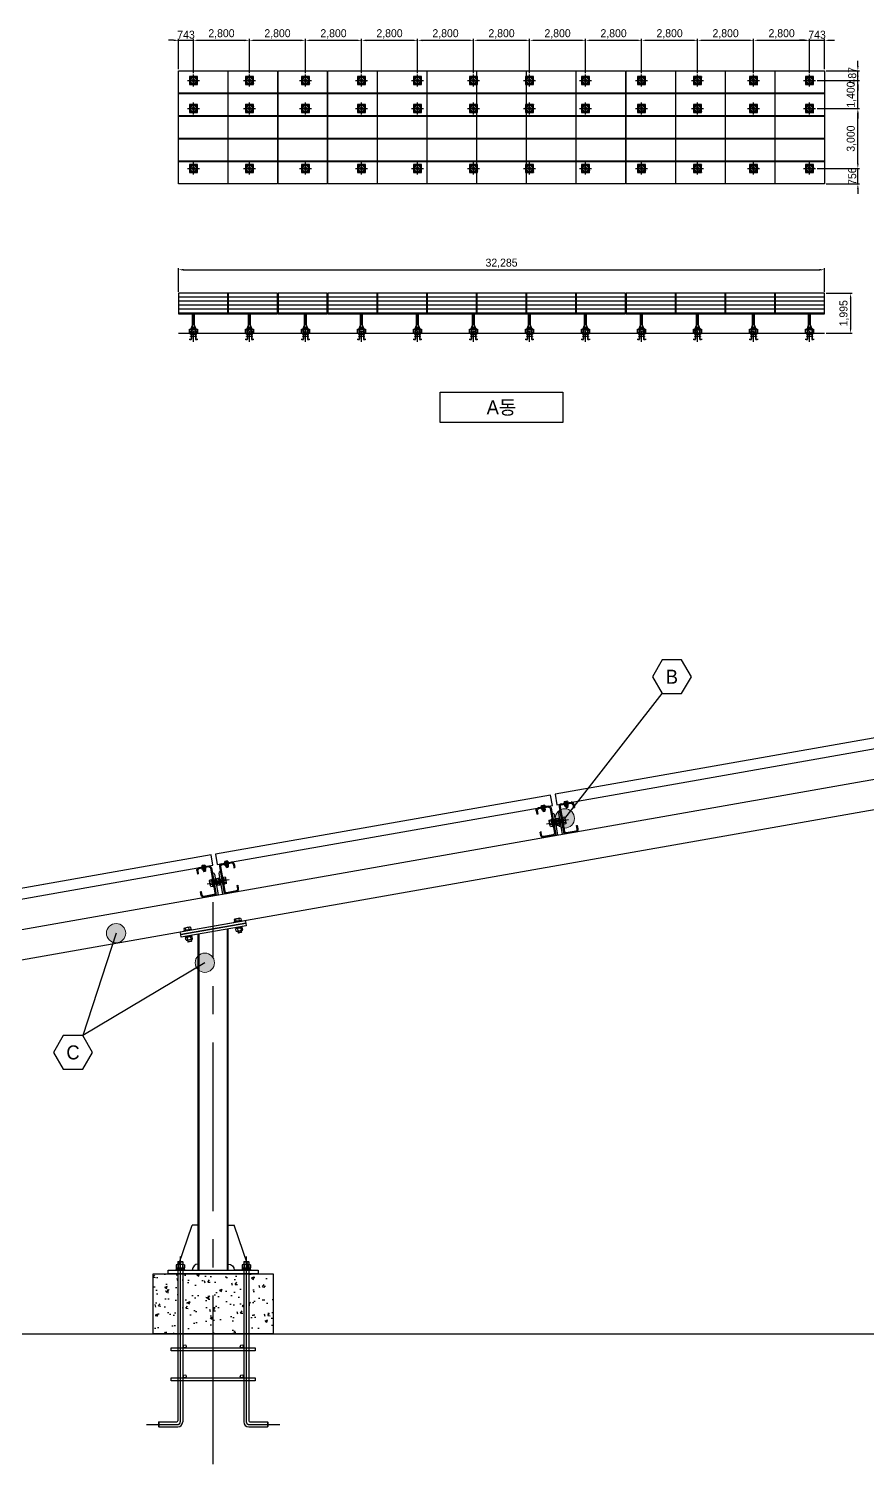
# Model space of a CAD drawing. Header units: millimetres. Extents: x 37541 to 999880, y 4425 to 1416340.
# Drawn here: x 86898 to 128813, y 1336118 to 1407893 of the extents above; entities that cross this region are included whole.
import ezdxf
from ezdxf.enums import TextEntityAlignment as Align

# ---------------------------------------------------------------- set-up
doc = ezdxf.new("R2010")
doc.units = ezdxf.units.MM
doc.header["$LTSCALE"] = 150
doc.linetypes.add('CENTER', pattern=[23.9, 20.4, -1.4, 0.7, -1.4])
doc.linetypes.add('CENTER2', pattern=[1.125, 0.75, -0.125, 0.125, -0.125])
doc.layers.get('0').update_dxf_attribs({"lineweight": 0})
doc.layers.get('Defpoints').update_dxf_attribs({"color": 150})
for name, color, linetype in [('-----20 태양광', 3, 'Continuous'), ('-----29 Cable Schedule', 1, 'Continuous'), ('-----30 Text', 2, 'Continuous'), ('-----36 Dimension', 1, 'Continuous')]:
    doc.layers.add(name, color=color, linetype=linetype)
doc.styles.add('ELEC', font='')
doc.styles.get("Standard").update_dxf_attribs({"font": ''})
doc.styles.get('ELEC').set_extended_font_data('Dotum')
doc.styles.get('Standard').set_extended_font_data('Dotum')
doc.dimstyles.new('ISO-25', dxfattribs={"dimtxt": 2.5, "dimasz": 2.5, "dimexe": 1.25, "dimexo": 0.625, "dimtad": 1, "dimtxsty": 'Standard', "dimcen": 2.5, "dimadec": 0, "dimazin": 0, "dimtfac": 1, "dimtmove": 0, "dimatfit": 3, "dimfxl": 1, "dimarcsym": 0})
doc.dimstyles.new('태양광400', dxfattribs={"dimtxt": 400, "dimasz": 250, "dimexe": 80, "dimexo": 80, "dimgap": 80, "dimtad": 1, "dimtoh": 1, "dimdec": 0, "dimdsep": 46, "dimlunit": 6, "dimtxsty": 'ELEC', "dimcen": 2.5, "dimclrd": 1, "dimclre": 1, "dimclrt": 2, "dimadec": 0, "dimazin": 0, "dimtfac": 1, "dimtdec": 0, "dimtix": 1, "dimtmove": 0, "dimatfit": 3, "dimfxl": 1, "dimarcsym": 0})

# ---------------------------------------------------------------- blocks, each defined once
blk = doc.blocks.new('*U87')
blk.add_lwpolyline([(-1232, -558), (-1232, 558), (1232, 558), (1232, -558)], close=True)
blk = doc.blocks.new('*U86')
at = {"layer": '-----20 태양광', "linetype": 'ByBlock', "lineweight": -2}
for p in [(0, 4526), (2485, 4526), (4970, 4526), (7455, 4526), (9940, 4526), (12425, 4526), (14910, 4526), (17395, 4526), (19880, 4526), (22365, 4526), (24850, 4526), (27335, 4526), (29820, 4526), (22365, 3395), (24850, 3395), (27335, 3395), (29820, 3395), (22365, 2263), (24850, 2263), (27335, 2263), (29820, 2263), (22365, 1132), (24850, 1132), (27335, 1132), (29820, 1132), (22365, 0), (24850, 0), (27335, 0), (29820, 0)]:
    blk.add_blockref('*U87', p, dxfattribs=at)
at = {"layer": '-----20 태양광'}
for p in [(0, 3395), (2485, 3395), (4970, 3395), (7455, 3395), (9940, 3395), (12425, 3395), (14910, 3395), (17395, 3395), (19880, 3395), (0, 2263), (2485, 2263), (4970, 2263), (7455, 2263), (9940, 2263), (12425, 2263), (14910, 2263), (17395, 2263), (19880, 2263), (0, 1132), (2485, 1132), (4970, 1132), (7455, 1132), (9940, 1132), (12425, 1132), (14910, 1132), (17395, 1132), (19880, 1132), (0, 0), (2485, 0), (4970, 0), (7455, 0), (9940, 0), (12425, 0), (14910, 0), (17395, 0), (19880, 0)]:
    blk.add_blockref('*U87', p, dxfattribs=at)
blk = doc.blocks.new('G$CF06C846F')
at = {"linetype": 'CENTER', "ltscale": 5}
for p, q in [((0, 29), (58, 29)), ((29, 58), (29, 0))]:
    blk.add_line(p, q, dxfattribs=at)
blk.add_lwpolyline([(14, 20), (29, 12), (44, 20), (44, 38), (29, 46), (14, 38)], close=True)
for radius in [15, 10]:
    blk.add_circle((29, 29), radius)
blk = doc.blocks.new('G$CCACB8904')
h = blk.add_hatch()
h.set_pattern_fill('AR-CONC', color=256, scale=0.5)
h.paths.add_polyline_path([(300, 500), (300, 450), (450, 450), (450, 300), (500, 300), (500, 500)])
h.paths.add_polyline_path([(500, 300), (450, 300), (450, 150), (300, 150), (300, 100), (500, 100)])
h.paths.add_polyline_path([(300, 100), (300, 150), (150, 150), (150, 300), (100, 300), (100, 100)])
h.paths.add_polyline_path([(100, 300), (150, 300), (150, 450), (300, 450), (300, 500), (100, 500)])
at = {"linetype": 'CENTER', "ltscale": 50}
for p, q in [((0, 300), (600, 300)), ((300, 600), (300, 0))]:
    blk.add_line(p, q, dxfattribs=at)
for p, q in [((250, 304.5), (185, 304.5)), ((185, 295.5), (185, 304.5)), ((250, 295.5), (185, 295.5)), ((230, 295.5), (230, 304.5)), ((295.5, 350), (295.5, 415)), ((295.5, 415), (304.5, 415)), ((295.5, 370), (304.5, 370)), ((295.5, 250), (295.5, 185)), ((304.5, 225), (295.5, 225)), ((304.5, 185), (295.5, 185)), ((304.5, 350), (304.5, 415)), ((304.5, 250), (304.5, 185)), ((350, 304.5), (415, 304.5)), ((350, 295.5), (415, 295.5)), ((370, 304.5), (370, 295.5)), ((415, 304.5), (415, 295.5))]:
    blk.add_line(p, q)
for points in [[(100, 500), (500, 500), (500, 100), (100, 100)], [(150, 150), (450, 150), (450, 450), (150, 450)], [(250, 250), (350, 250), (350, 350), (250, 350)], [(253.2, 253.2), (346.8, 253.2), (346.8, 346.8), (253.2, 346.8)]]:
    blk.add_lwpolyline(points, close=True)
for p in [(161, 381), (161, 161), (381, 381), (381, 161)]:
    blk.add_blockref('G$CF06C846F', p)
blk = doc.blocks.new('*U98')
blk.add_blockref('G$CCACB8904', (-300, -300))
blk = doc.blocks.new('*U97')
blk.add_blockref('*U98', (0, 0))
blk = doc.blocks.new('*U71')
blk.add_blockref('*U97', (0, 0))
blk = doc.blocks.new('*U88')
at = {"layer": '-----20 태양광'}
for p in [(0, 3000), (2800, 3000), (5600, 3000), (8400, 3000), (0, 0), (2800, 0), (5600, 0), (8400, 0)]:
    blk.add_blockref('*U71', p, dxfattribs=at)
at = {"layer": '-----20 태양광', "linetype": 'ByBlock', "lineweight": -2}
for p in [(11200, 3000), (14000, 3000), (16800, 3000), (19600, 3000), (22400, 3000), (25200, 3000), (28000, 3000), (30800, 3000), (11200, 0), (14000, 0), (16800, 0), (19600, 0), (22400, 0), (25200, 0), (28000, 0), (30800, 0)]:
    blk.add_blockref('*U71', p, dxfattribs=at)
blk = doc.blocks.new('G$C0AB08128')
for p, q in [((0, 14.8), (0, 1.2)), ((30.3, 16), (4.3, 16)), ((30.3, 0), (4.3, 0)), ((8.7, 14.8), (8.7, 1.2)), ((26, 14.8), (26, 1.2)), ((34.6, 14.8), (34.6, 1.2))]:
    blk.add_line(p, q)
for centre, radius, start, end in [((4.3, 7.6), 8.39, 58.93354, 121.06646), ((4.3, 8.4), 8.39, 238.93354, 301.06646), ((17.3, -15.8), 31.8, 74.1759, 105.8241), ((17.3, 31.8), 31.8, 254.1759, 285.8241), ((30.3, 7.6), 8.39, 58.93354, 121.06646), ((30.3, 8.4), 8.39, 238.93354, 301.06646)]:
    blk.add_arc(centre, radius, start, end)
blk = doc.blocks.new('G$C989A692A')
for p, q in [((0, 5.1), (0, 0)), ((33.8, 5.1), (0, 5.1)), ((0, 0), (33.8, 0)), ((14, 0), (16.9, 5.1)), ((16.9, 0), (19.8, 5.1)), ((33.8, 0), (33.8, 5.1))]:
    blk.add_line(p, q)
blk = doc.blocks.new('G$CC6E26A9D')
for p, q in [((0, 20, 0), (44.5, 150, 0)), ((64.5, 150, 0), (44.5, 150, 0)), ((64.5, 20, 0), (64.5, 150, 0)), ((0, 0, 0), (0, 20, 0)), ((0, 0, 0), (44.5, 0, 0))]:
    blk.add_line(p, q)
blk.add_arc((64.5, 0, 0), 20, 90, 180)
blk = doc.blocks.new('G$CDDFF37AD')
h = blk.add_hatch()
h.set_pattern_fill('AR-CONC', color=256, scale=0.5)
h.set_pattern_definition([(50, (-4314257.696, 1929371.17), (91.0923345, -7.9695428), [9.525, -104.775]), (355, (-4314257.7, 1929371.17), (-17.6217107, 95.5284226), [7.62, -83.820292]), (100.4514447, (-4314250.105, 1929370.506), (73.4706235, 87.558876), [8.0950044, -89.0451223]), (46.1842, (-4314257.7, 1929396.57), (135.5395204, -21.021164), [14.2875, -157.1625]), (96.6355576, (-4314246.4, 1929394.82), (118.702067, 123.7130623), [12.1425116, -133.567804]), (351.184151, (-4314257.7, 1929396.57), (118.702067, 123.7130623), [11.4299835, -125.729866]), (21, (-4314244.996, 1929390.22), (75.8071956, -51.1325991), [9.525, -104.775]), (326, (-4314245, 1929390.22), (30.9010142, 92.093983), [7.62, -83.82]), (71.451445, (-4314238.68, 1929385.96), (106.7082096, 40.9613844), [8.0950044, -89.0449688]), (37.5, (-4314257.696, 1929371.17), (1.54430163, 42.27751944), [0, -82.804, 0, -85.09, 0, -84.1375]), (7.5, (-4314257.696, 1929371.17), (33.40983126, 50.0902874), [0, -48.514, 0, -80.899, 0, -32.0675]), (327.5, (-4314286.017, 1929371.17), (67.79529758, -2.864372), [0, -31.75, 0, -99.06, 0, -131.445]), (317.5, (-4314298.717, 1929371.17), (74.0645907, 12.7132455), [0, -41.275, 0, -65.786, 0, -93.345])])
h.paths.add_polyline_path([(132, 262), (132, 462), (50, 462), (50, 262)])
h.paths.add_polyline_path([(352, 262), (352, 462), (148, 462), (148, 262)])
h.paths.add_polyline_path([(368, 462), (368, 262), (450, 262), (450, 462)])
for p, q in [((132, 501.8), (133.1, 502.9)), ((132, 501.8), (132, -28)), ((132, 501.8), (148, 501.8)), ((133.1, 502.9), (146.9, 502.9)), ((146.9, 502.9), (148, 501.8)), ((148, 501.8), (148, -32)), ((352, 501.8), (353.1, 502.9)), ((352, 501.8), (352, -32)), ((352, 501.8), (368, 501.8)), ((353.1, 502.9), (366.9, 502.9)), ((366.9, 502.9), (368, 501.8)), ((368, 501.8), (368, -28)), ((68, -33.1), (69.1, -32)), ((68, -33.1), (68, -46.9)), ((68, -46.9), (69.1, -48)), ((69.1, -32, 0), (128, -32, 0)), ((69.1, -32), (69.1, -48)), ((372, -32, 0), (430.9, -32, 0)), ((430.9, -32), (430.9, -48)), ((430.9, -32), (432, -33.1)), ((430.9, -48), (432, -46.9)), ((432, -33.1), (432, -46.9)), ((69.1, -48, 0), (132, -48, 0)), ((368, -48, 0), (430.9, -48, 0))]:
    blk.add_line(p, q)
at = {"linetype": 'CENTER', "ltscale": 50}
for p, q in [((140, 519.3), (140, -32)), ((360, 519.3), (360, -32)), ((28, -40), (132, -40)), ((368, -40), (472, -40))]:
    blk.add_line(p, q, dxfattribs=at)
for points in [[(50, 462), (450, 462), (450, 262), (50, 262)], [(100, 474), (400, 474), (400, 462), (100, 462)], [(125.2, 474), (154.8, 474), (154.8, 476.4), (125.2, 476.4)], [(345.2, 474), (374.8, 474), (374.8, 476.4), (345.2, 476.4)]]:
    blk.add_lwpolyline(points, close=True)
at = {"elevation": 0}
for points in [[(110, 215), (390, 215), (390, 205), (110, 205)], [(110, 115), (390, 115), (390, 105), (110, 105)]]:
    blk.add_lwpolyline(points, close=True, dxfattribs=at)
for centre in [(155, 220, 0), (345, 220, 0), (155, 120, 0), (345, 120, 0)]:
    blk.add_circle(centre, 5)
at = {"extrusion": (2.70222e-08, 1.59759e-22, 1)}
blk.add_arc((128, -28, 0), 4, 270, 0, dxfattribs=at)
at = {"extrusion": (2.15436e-08, 0, 1)}
blk.add_arc((132, -32, 0), 16, 270, 0, dxfattribs=at)
at = {"linetype": 'CENTER', "ltscale": 50}
for centre, start, end in [((132, -32), 270, 360), ((368, -32), 180, 270)]:
    blk.add_arc(centre, 8, start, end, dxfattribs=at)
at = {"extrusion": (-2.15436e-08, -5.39187e-23, 1)}
blk.add_arc((368, -32, 0), 16, 180, 270, dxfattribs=at)
at = {"extrusion": (-2.70222e-08, -2.11681e-22, 1)}
blk.add_arc((372, -28, 0), 4, 180, 270, dxfattribs=at)
blk.add_blockref('G$CC6E26A9D', (135.5, 474, 0))
at = {"xscale": -1}
blk.add_blockref('G$CC6E26A9D', (364.5, 474, 0), dxfattribs=at)
at = {"xscale": 0.8, "yscale": 0.8, "zscale": 0.8}
for name, p in [('G$C0AB08128', (126.1, 480.5)), ('G$C989A692A', (126.5, 476.4)), ('G$C0AB08128', (346.1, 480.5)), ('G$C989A692A', (346.5, 476.4))]:
    blk.add_blockref(name, p, dxfattribs=at)
blk = doc.blocks.new('*U73')
blk.add_line((50, 896, 0), (-50, 896, 0))
at = {"elevation": 0}
for points in [[(-50, 142), (-50, 896)], [(50, 142), (50, 896)]]:
    blk.add_lwpolyline(points, dxfattribs=at)
at = {"linetype": 'CENTER2', "ltscale": 5, "elevation": 0}
blk.add_lwpolyline([(0, -505), (0, 905)], dxfattribs=at)
at = {"rotation": 359.9999999999999}
blk.add_blockref('G$CDDFF37AD', (-250, -332, 0), dxfattribs=at)
blk = doc.blocks.new('*U72')
at = {"layer": '-----20 태양광', "linetype": 'ByBlock', "lineweight": -2}
for p in [(0, 0), (2800, 0), (5600, 0), (8400, 0), (11200, 0), (14000, 0), (16800, 0), (19600, 0), (22400, 0), (25200, 0), (28000, 0), (30800, 0)]:
    blk.add_blockref('*U73', p, dxfattribs=at)
blk = doc.blocks.new('*U74')
for p, q in [((-1232, 515), (-1232, -514)), ((1232, 515), (-1232, 515)), ((1232, 318), (-1232, 318)), ((1232, 316), (-1232, 316)), ((1232, 119), (-1232, 119)), ((1232, 116), (-1232, 116)), ((1232, -514), (1232, 515)), ((1232, -81), (-1232, -81)), ((1232, -83), (-1232, -83)), ((1232, -280), (-1232, -280)), ((1232, -283), (-1232, -283)), ((1232, -480), (-1232, -480)), ((-1232, -514), (1232, -514))]:
    blk.add_line(p, q)
blk = doc.blocks.new('*U75')
at = {"layer": '-----20 태양광', "linetype": 'ByBlock', "lineweight": -2}
for p in [(0, 0), (2485, 0), (4970, 0), (7455, 0), (9940, 0), (12425, 0), (14910, 0), (17395, 0), (19880, 0), (22365, 0), (24850, 0), (27335, 0), (29820, 0)]:
    blk.add_blockref('*U74', p, dxfattribs=at)
blk = doc.blocks.new('G$CE9AAA169')
at = {"linetype": 'CENTER', "ltscale": 0.3}
blk.add_line((58, 12), (0, 12), dxfattribs=at)
for p, q in [((10.9, 18), (10, 17.1)), ((10, 6.9), (10, 17.1)), ((10, 6.9), (10.9, 6)), ((15.3, 18), (10.9, 18)), ((10.9, 6), (10.9, 18)), ((15.3, 6), (10.9, 6)), ((15.3, 3.8), (15.3, 20.2)), ((16.2, 23), (24.4, 23)), ((24.4, 17.5), (16.2, 17.5)), ((24.4, 6.5), (16.2, 6.5)), ((16.2, 1), (24.4, 1)), ((25.3, 3.8), (25.3, 20.2)), ((28.3, 12), (25.3, 13.7)), ((25.3, 12), (28.3, 10.3)), ((47.1, 23), (40, 23)), ((40, 1), (40, 23)), ((40, 17.5), (47.1, 17.5)), ((40, 6.5), (47.1, 6.5)), ((47.1, 1), (40, 1)), ((48, 3.8), (48, 20.2))]:
    blk.add_line(p, q)
for points in [[(25.3, 1.3), (28.3, 1.3), (28.3, 22.8), (25.3, 22.8)], [(37.5, 0), (37.5, 24), (40, 24), (40, 0)]]:
    blk.add_lwpolyline(points, close=True)
for centre, radius, start, end in [((20.1, 20.2), 4.82, 145.3301, 214.6699), ((33.3, 12), 18, 162.2591, 197.7409), ((20.1, 3.8), 4.82, 145.3301, 214.6699), ((20.5, 20.2), 4.82, 325.3301, 34.6699), ((7.3, 12), 18, 342.2591, 17.7409), ((20.5, 3.8), 4.82, 325.3301, 34.6699), ((43.2, 20.2), 4.82, 325.3301, 34.6699), ((30, 12), 18, 342.2591, 17.7409), ((43.2, 3.8), 4.82, 325.3301, 34.6699)]:
    blk.add_arc(centre, radius, start, end)
blk = doc.blocks.new('G$C40D0023C')
for p, q in [((0, 10.1), (0, 1.4)), ((0.5, 11.5), (4.5, 11.5)), ((0.5, 8.7), (4.5, 8.7)), ((0.5, 2.9), (4.5, 2.9)), ((0.5, 0), (4.5, 0)), ((5, 10.1), (5, 1.4))]:
    blk.add_line(p, q)
for centre, radius, start, end in [((2.4, 10.1), 2.43, 143.5307, 216.4693), ((9, 5.8), 9, 161.2917, 198.7083), ((2.4, 1.4), 2.43, 143.5307, 216.4693), ((2.6, 10.1), 2.43, 323.5307, 36.4693), ((-4, 5.8), 9, 341.2917, 18.7083), ((2.6, 1.4), 2.43, 323.5307, 36.4693)]:
    blk.add_arc(centre, radius, start, end)
blk = doc.blocks.new('G$C8948AF4A')
for p, q in [((0, 12.2), (1.5, 12.2)), ((0, 0), (0, 12.2)), ((0, 7), (1.5, 6.1)), ((0, 6.1), (1.5, 5.2)), ((1.5, 0), (0, 0)), ((1.5, 12.2), (1.5, 0))]:
    blk.add_line(p, q)
blk = doc.blocks.new('G$C516BF46D')
for name, p in [('G$C40D0023C', (0, 0.3)), ('G$C8948AF4A', (5, 0))]:
    blk.add_blockref(name, p)
blk = doc.blocks.new('G$C8DD5E604')
at = {"linetype": 'CENTER', "ltscale": 0.3}
blk.add_line((0, 6.1), (23, 6.1), dxfattribs=at)
for p, q in [((1.1, 8.6), (1.6, 9.1)), ((1.1, 8.6), (1.1, 3.6)), ((1.1, 8.6), (6.4, 8.6)), ((1.6, 3.1), (1.1, 3.6)), ((1.1, 3.6), (6.4, 3.6)), ((1.6, 3.1), (1.6, 9.1)), ((12.9, 9.1), (1.6, 9.1)), ((12.9, 3.1), (1.6, 3.1)), ((16.1, 0), (16.1, 12.2)), ((16.1, 12.2), (17.6, 12.2)), ((16.1, 7), (17.6, 6.1)), ((16.1, 6.1), (17.6, 5.2)), ((17.6, 0), (16.1, 0)), ((17.6, 12.2), (17.6, 0)), ((21.1, 11.9), (17.6, 11.9)), ((17.6, 11.9), (17.6, 0.3)), ((21.1, 9), (17.6, 9)), ((21.1, 3.2), (17.6, 3.2)), ((21.1, 0.3), (17.6, 0.3)), ((21.6, 10.4), (21.6, 1.8))]:
    blk.add_line(p, q)
for centre, radius, start, end in [((19.2, 10.4), 2.43, 323.5307, 36.4693), ((12.6, 6.1), 9, 341.2917, 18.7083), ((19.2, 1.8), 2.43, 323.5307, 36.4693)]:
    blk.add_arc(centre, radius, start, end)
blk.add_blockref('G$C516BF46D', (6.4, 0))
blk = doc.blocks.new('G$CC1AFC2AA')
at = {"ltscale": 0.1}
for p, q in [((42.3, 100), (76.3, 100)), ((42.5, 96.8), (76.1, 96.8)), ((34.3, 92), (34.3, 8)), ((34.3, 67), (34.3, 8)), ((37.5, 91.8), (37.5, 8)), ((81.1, 91.8), (81.1, 80)), ((81.1, 80), (84.3, 80)), ((84.3, 92), (84.3, 80)), ((42.3, 0), (76.3, 0)), ((42.5, 3.2), (76.1, 3.2)), ((81.1, 8.2), (81.1, 20)), ((81.1, 20), (84.3, 20)), ((84.3, 8), (84.3, 20))]:
    blk.add_line(p, q, dxfattribs=at)
for p, q in [((28.3, 70), (28.3, 0)), ((34.3, 75), (33.3, 75)), ((34.3, 75), (34.3, 0)), ((34.3, 75), (34.3, 0)), ((28.3, 0), (34.3, 0))]:
    blk.add_line(p, q)
for centre, radius, start, end in [((42.3, 92), 8, 90, 180), ((42.5, 91.8), 5, 90, 180), ((76.1, 91.8), 5, 0, 90), ((76.3, 92), 8, 0, 90), ((42.3, 8), 8, 180, 270), ((42.5, 8.2), 5, 180, 270), ((76.1, 8.2), 5, 270, 0), ((76.3, 8), 8, 270, 0)]:
    blk.add_arc(centre, radius, start, end, dxfattribs=at)
blk.add_arc((33.3, 70), 5, 90, 180)
at = {"rotation": 90}
blk.add_blockref('G$C8DD5E604', (65.4, 83.9), dxfattribs=at)
blk.add_blockref('G$CE9AAA169', (0, 31))
blk = doc.blocks.new('G$CB3066EF5')
for p, q in [((0.9, 18), (0, 17.1)), ((0, 6.9), (0, 17.1)), ((0, 6.9), (0.9, 6)), ((6.5, 18), (0.9, 18)), ((0.9, 6), (0.9, 18)), ((6.5, 6), (0.9, 6)), ((6.5, 3.8), (6.5, 20.2)), ((7.4, 23), (15.6, 23)), ((15.6, 17.5), (7.4, 17.5)), ((15.6, 6.5), (7.4, 6.5)), ((7.4, 1), (15.6, 1)), ((16.5, 3.8), (16.5, 20.2)), ((19.5, 12), (16.5, 13.7)), ((16.5, 12), (19.5, 10.3)), ((47.1, 23), (40, 23)), ((40, 1), (40, 23)), ((40, 17.5), (47.1, 17.5)), ((40, 6.5), (47.1, 6.5)), ((47.1, 1), (40, 1)), ((48, 3.8), (48, 20.2))]:
    blk.add_line(p, q)
for points in [[(16.5, 1.2), (19.5, 1.2), (19.5, 22.8), (16.5, 22.8)], [(37.5, 0), (37.5, 24), (40, 24), (40, 0)]]:
    blk.add_lwpolyline(points, close=True)
for centre, radius, start, end in [((11.3, 20.2), 4.82, 145.3301, 214.6699), ((24.5, 12), 18, 162.2591, 197.7409), ((11.3, 3.8), 4.82, 145.3301, 214.6699), ((11.7, 20.2), 4.82, 325.3301, 34.6699), ((-1.5, 12), 18, 342.2591, 17.7409), ((11.7, 3.8), 4.82, 325.3301, 34.6699), ((43.2, 20.2), 4.82, 325.3301, 34.6699), ((30, 12), 18, 342.2591, 17.7409), ((43.2, 3.8), 4.82, 325.3301, 34.6699)]:
    blk.add_arc(centre, radius, start, end)
blk = doc.blocks.new('G$CB85E6AD0')
for points in [[(0, 37.5), (220, 37.5), (220, 28.5), (0, 28.5)], [(0, 28.5), (220, 28.5), (220, 19.5), (0, 19.5)]]:
    blk.add_lwpolyline(points, close=True)
at = {"rotation": 90}
for p in [(37, 0), (207, 0)]:
    blk.add_blockref('G$CB3066EF5', p, dxfattribs=at)
blk = doc.blocks.new('A$C4a2f47a4')
blk.add_line((22.7, 435), (6797.2, 435))
for points in [[(36.8, 1300.4), (6830, 2498.2), (6847.4, 2399.7), (54.2, 1201.9)], [(4555, 2198.6), (5671.7, 2395.5), (5665.7, 2430), (4548.9, 2233.1)], [(3423.4, 1999.1), (4540.2, 2196), (4534.1, 2230.5), (3417.3, 2033.6)], [(2291.9, 1799.6), (3408.6, 1996.5), (3402.6, 2031), (2285.8, 1834)]]:
    blk.add_lwpolyline(points, close=True)
at = {"linetype": 'CENTER2', "ltscale": 5}
blk.add_lwpolyline([(3410, 0), (3410, 1873.7)], dxfattribs=at)
for points in [[(3457, 647), (3457, 1784.2)], [(3460, 647), (3460, 1784.2)], [(3360, 647), (3360, 1766.5)], [(3363, 647), (3363, 1766.5)]]:
    blk.add_lwpolyline(points)
at = {"xscale": -1, "rotation": 9.999999999999073}
for p in [(4585.4, 2102.4), (3453.9, 1902.9)]:
    blk.add_blockref('G$CC1AFC2AA', p, dxfattribs=at)
for name, p, rotation in [('G$CC1AFC2AA', (4544.5, 2095.2), 9.99999999999917), ('G$CC1AFC2AA', (3412.9, 1895.7), 9.99999999999917), ('G$CB85E6AD0', (3306.6, 1737.3), 9.999999999993065)]:
    blk.add_blockref(name, p, dxfattribs=dict(rotation=rotation))
blk.add_blockref('G$CDDFF37AD', (3160, 173))
blk = doc.blocks.new('*D196')
at = {"layer": '-----36 Dimension', "lineweight": -2, "transparency": 16777216}
blk.add_arc((-19456, 1342643), 82229, 0.87098, 9.12902, dxfattribs=at)
at = {"layer": '-----36 Dimension', "transparency": 16777216}
for points in [[(61526, 1355655), (61937, 1355724), (61524, 1356922)], [(62972, 1343895), (62555, 1343892), (62773, 1342643)]]:
    blk.add_solid(points, dxfattribs=at)
at = {"layer": 'Defpoints', "color": 0, "transparency": 16777216}
for p in [(147683, 1372114, 1), (45785, 1354147, 1), (62634, 1347424), (45314, 1342643, 1), (146931, 1342643, 1)]:
    blk.add_point(p, dxfattribs=at)
at = {"layer": '-----36 Dimension', "transparency": 16777216, "insert": (62962, 1349854), "char_height": 1000, "attachment_point": 5, "rotation": 275}
blk.add_mtext('10°', dxfattribs=at)
blk = doc.blocks.new('*U96')
blk.add_blockref('G$CCACB8904', (-300, -300))
blk = doc.blocks.new('*U95')
blk.add_blockref('*U96', (0, 0))
blk = doc.blocks.new('*U70')
blk.add_blockref('*U95', (0, 0))
blk = doc.blocks.new('*U69')
at = {"layer": '-----20 태양광'}
for p in [(0, 0), (2800, 0), (5600, 0), (8400, 0)]:
    blk.add_blockref('*U70', p, dxfattribs=at)
at = {"layer": '-----20 태양광', "linetype": 'ByBlock', "lineweight": -2}
for p in [(11200, 0), (14000, 0), (16800, 0), (19600, 0), (22400, 0), (25200, 0), (28000, 0), (30800, 0)]:
    blk.add_blockref('*U70', p, dxfattribs=at)
blk = doc.blocks.new('*D143')
at = {"layer": '-----36 Dimension', "color": 1, "lineweight": -2, "transparency": 16777216}
for p, q in [((94139, 1407312), (93889, 1407312)), ((94389, 1405865), (94389, 1407392)), ((94389, 1407312), (95132, 1407312)), ((95132, 1405678), (95132, 1407392)), ((95382, 1407312), (95632, 1407312))]:
    blk.add_line(p, q, dxfattribs=at)
at = {"layer": '-----36 Dimension', "color": 1, "transparency": 16777216}
for points in [[(94139, 1407353), (94139, 1407270), (94389, 1407312)], [(95382, 1407353), (95382, 1407270), (95132, 1407312)]]:
    blk.add_solid(points, dxfattribs=at)
at = {"layer": 'Defpoints', "color": 0, "transparency": 16777216}
for p in [(95132, 1407312), (94389, 1405785), (95132, 1405598)]:
    blk.add_point(p, dxfattribs=at)
at = {"layer": '-----36 Dimension', "transparency": 16777216, "insert": (94760, 1407592), "char_height": 400, "attachment_point": 5, "style": 'ELEC'}
blk.add_mtext('743', dxfattribs=at)
blk = doc.blocks.new('*D144')
at = {"layer": '-----36 Dimension', "color": 1, "lineweight": -2, "transparency": 16777216}
for p, q in [((95132, 1405678), (95132, 1407392)), ((95382, 1407312), (97682, 1407312)), ((97932, 1405678), (97932, 1407392))]:
    blk.add_line(p, q, dxfattribs=at)
at = {"layer": '-----36 Dimension', "color": 1, "transparency": 16777216}
for points in [[(95382, 1407353), (95382, 1407270), (95132, 1407312)], [(97682, 1407353), (97682, 1407270), (97932, 1407312)]]:
    blk.add_solid(points, dxfattribs=at)
at = {"layer": 'Defpoints', "color": 0, "transparency": 16777216}
for p in [(97932, 1407312), (95132, 1405598), (97932, 1405598)]:
    blk.add_point(p, dxfattribs=at)
at = {"layer": '-----36 Dimension', "transparency": 16777216, "insert": (96532, 1407631), "char_height": 400, "attachment_point": 5, "style": 'ELEC'}
blk.add_mtext('2,800', dxfattribs=at)
blk = doc.blocks.new('*D145')
at = {"layer": '-----36 Dimension', "color": 1, "lineweight": -2, "transparency": 16777216}
for p, q in [((97932, 1405678), (97932, 1407392)), ((98182, 1407312), (100482, 1407312)), ((100732, 1405678), (100732, 1407392))]:
    blk.add_line(p, q, dxfattribs=at)
at = {"layer": '-----36 Dimension', "color": 1, "transparency": 16777216}
for points in [[(98182, 1407353), (98182, 1407270), (97932, 1407312)], [(100482, 1407353), (100482, 1407270), (100732, 1407312)]]:
    blk.add_solid(points, dxfattribs=at)
at = {"layer": 'Defpoints', "color": 0, "transparency": 16777216}
for p in [(100732, 1407312), (97932, 1405598), (100732, 1405598)]:
    blk.add_point(p, dxfattribs=at)
at = {"layer": '-----36 Dimension', "transparency": 16777216, "insert": (99332, 1407631), "char_height": 400, "attachment_point": 5, "style": 'ELEC'}
blk.add_mtext('2,800', dxfattribs=at)
blk = doc.blocks.new('*D146')
at = {"layer": '-----36 Dimension', "color": 1, "lineweight": -2, "transparency": 16777216}
for p, q in [((100732, 1405678), (100732, 1407392)), ((100982, 1407312), (103282, 1407312)), ((103532, 1405678), (103532, 1407392))]:
    blk.add_line(p, q, dxfattribs=at)
at = {"layer": '-----36 Dimension', "color": 1, "transparency": 16777216}
for points in [[(100982, 1407353), (100982, 1407270), (100732, 1407312)], [(103282, 1407353), (103282, 1407270), (103532, 1407312)]]:
    blk.add_solid(points, dxfattribs=at)
at = {"layer": 'Defpoints', "color": 0, "transparency": 16777216}
for p in [(103532, 1407312), (100732, 1405598), (103532, 1405598)]:
    blk.add_point(p, dxfattribs=at)
at = {"layer": '-----36 Dimension', "transparency": 16777216, "insert": (102132, 1407631), "char_height": 400, "attachment_point": 5, "style": 'ELEC'}
blk.add_mtext('2,800', dxfattribs=at)
blk = doc.blocks.new('*D147')
at = {"layer": '-----36 Dimension', "color": 1, "lineweight": -2, "transparency": 16777216}
for p, q in [((103532, 1405678), (103532, 1407392)), ((103782, 1407312), (106082, 1407312)), ((106332, 1405678), (106332, 1407392))]:
    blk.add_line(p, q, dxfattribs=at)
at = {"layer": '-----36 Dimension', "color": 1, "transparency": 16777216}
for points in [[(103782, 1407353), (103782, 1407270), (103532, 1407312)], [(106082, 1407353), (106082, 1407270), (106332, 1407312)]]:
    blk.add_solid(points, dxfattribs=at)
at = {"layer": 'Defpoints', "color": 0, "transparency": 16777216}
for p in [(106332, 1407312), (103532, 1405598), (106332, 1405598)]:
    blk.add_point(p, dxfattribs=at)
at = {"layer": '-----36 Dimension', "transparency": 16777216, "insert": (104932, 1407631), "char_height": 400, "attachment_point": 5, "style": 'ELEC'}
blk.add_mtext('2,800', dxfattribs=at)
blk = doc.blocks.new('*D148')
at = {"layer": '-----36 Dimension', "color": 1, "lineweight": -2, "transparency": 16777216}
for p, q in [((106332, 1405678), (106332, 1407392)), ((106582, 1407312), (108882, 1407312)), ((109132, 1405678), (109132, 1407392))]:
    blk.add_line(p, q, dxfattribs=at)
at = {"layer": '-----36 Dimension', "color": 1, "transparency": 16777216}
for points in [[(106582, 1407353), (106582, 1407270), (106332, 1407312)], [(108882, 1407353), (108882, 1407270), (109132, 1407312)]]:
    blk.add_solid(points, dxfattribs=at)
at = {"layer": 'Defpoints', "color": 0, "transparency": 16777216}
for p in [(109132, 1407312), (106332, 1405598), (109132, 1405598)]:
    blk.add_point(p, dxfattribs=at)
at = {"layer": '-----36 Dimension', "transparency": 16777216, "insert": (107732, 1407631), "char_height": 400, "attachment_point": 5, "style": 'ELEC'}
blk.add_mtext('2,800', dxfattribs=at)
blk = doc.blocks.new('*D149')
at = {"layer": '-----36 Dimension', "color": 1, "lineweight": -2, "transparency": 16777216}
for p, q in [((109132, 1405678), (109132, 1407392)), ((109382, 1407312), (111682, 1407312)), ((111932, 1405678), (111932, 1407392))]:
    blk.add_line(p, q, dxfattribs=at)
at = {"layer": '-----36 Dimension', "color": 1, "transparency": 16777216}
for points in [[(109382, 1407353), (109382, 1407270), (109132, 1407312)], [(111682, 1407353), (111682, 1407270), (111932, 1407312)]]:
    blk.add_solid(points, dxfattribs=at)
at = {"layer": 'Defpoints', "color": 0, "transparency": 16777216}
for p in [(111932, 1407312), (109132, 1405598), (111932, 1405598)]:
    blk.add_point(p, dxfattribs=at)
at = {"layer": '-----36 Dimension', "transparency": 16777216, "insert": (110532, 1407631), "char_height": 400, "attachment_point": 5, "style": 'ELEC'}
blk.add_mtext('2,800', dxfattribs=at)
blk = doc.blocks.new('*D150')
at = {"layer": '-----36 Dimension', "color": 1, "lineweight": -2, "transparency": 16777216}
for p, q in [((111932, 1405678), (111932, 1407392)), ((112182, 1407312), (114482, 1407312)), ((114732, 1405678), (114732, 1407392))]:
    blk.add_line(p, q, dxfattribs=at)
at = {"layer": '-----36 Dimension', "color": 1, "transparency": 16777216}
for points in [[(112182, 1407353), (112182, 1407270), (111932, 1407312)], [(114482, 1407353), (114482, 1407270), (114732, 1407312)]]:
    blk.add_solid(points, dxfattribs=at)
at = {"layer": 'Defpoints', "color": 0, "transparency": 16777216}
for p in [(114732, 1407312), (111932, 1405598), (114732, 1405598)]:
    blk.add_point(p, dxfattribs=at)
at = {"layer": '-----36 Dimension', "transparency": 16777216, "insert": (113332, 1407631), "char_height": 400, "attachment_point": 5, "style": 'ELEC'}
blk.add_mtext('2,800', dxfattribs=at)
blk = doc.blocks.new('*D175')
at = {"layer": '-----36 Dimension', "color": 1, "lineweight": -2, "transparency": 16777216}
for p, q in [((114732, 1405678), (114732, 1407392)), ((114982, 1407312), (117282, 1407312)), ((117532, 1405678), (117532, 1407392))]:
    blk.add_line(p, q, dxfattribs=at)
at = {"layer": '-----36 Dimension', "color": 1, "transparency": 16777216}
for points in [[(114982, 1407353), (114982, 1407270), (114732, 1407312)], [(117282, 1407353), (117282, 1407270), (117532, 1407312)]]:
    blk.add_solid(points, dxfattribs=at)
at = {"layer": 'Defpoints', "color": 0, "transparency": 16777216}
for p in [(117532, 1407312), (114732, 1405598), (117532, 1405598)]:
    blk.add_point(p, dxfattribs=at)
at = {"layer": '-----36 Dimension', "transparency": 16777216, "insert": (116132, 1407631), "char_height": 400, "attachment_point": 5, "style": 'ELEC'}
blk.add_mtext('2,800', dxfattribs=at)
blk = doc.blocks.new('*D176')
at = {"layer": '-----36 Dimension', "color": 1, "lineweight": -2, "transparency": 16777216}
for p, q in [((117532, 1405678), (117532, 1407392)), ((117782, 1407312), (120082, 1407312)), ((120332, 1405678), (120332, 1407392))]:
    blk.add_line(p, q, dxfattribs=at)
at = {"layer": '-----36 Dimension', "color": 1, "transparency": 16777216}
for points in [[(117782, 1407353), (117782, 1407270), (117532, 1407312)], [(120082, 1407353), (120082, 1407270), (120332, 1407312)]]:
    blk.add_solid(points, dxfattribs=at)
at = {"layer": 'Defpoints', "color": 0, "transparency": 16777216}
for p in [(120332, 1407312), (117532, 1405598), (120332, 1405598)]:
    blk.add_point(p, dxfattribs=at)
at = {"layer": '-----36 Dimension', "transparency": 16777216, "insert": (118932, 1407631), "char_height": 400, "attachment_point": 5, "style": 'ELEC'}
blk.add_mtext('2,800', dxfattribs=at)
blk = doc.blocks.new('*D177')
at = {"layer": '-----36 Dimension', "color": 1, "lineweight": -2, "transparency": 16777216}
for p, q in [((120332, 1405678), (120332, 1407392)), ((120582, 1407312), (122882, 1407312)), ((123132, 1405678), (123132, 1407392))]:
    blk.add_line(p, q, dxfattribs=at)
at = {"layer": '-----36 Dimension', "color": 1, "transparency": 16777216}
for points in [[(120582, 1407353), (120582, 1407270), (120332, 1407312)], [(122882, 1407353), (122882, 1407270), (123132, 1407312)]]:
    blk.add_solid(points, dxfattribs=at)
at = {"layer": 'Defpoints', "color": 0, "transparency": 16777216}
for p in [(123132, 1407312), (120332, 1405598), (123132, 1405598)]:
    blk.add_point(p, dxfattribs=at)
at = {"layer": '-----36 Dimension', "transparency": 16777216, "insert": (121732, 1407631), "char_height": 400, "attachment_point": 5, "style": 'ELEC'}
blk.add_mtext('2,800', dxfattribs=at)
blk = doc.blocks.new('*D178')
at = {"layer": '-----36 Dimension', "color": 1, "lineweight": -2, "transparency": 16777216}
for p, q in [((123132, 1405678), (123132, 1407392)), ((123382, 1407312), (125682, 1407312)), ((125932, 1405678), (125932, 1407392))]:
    blk.add_line(p, q, dxfattribs=at)
at = {"layer": '-----36 Dimension', "color": 1, "transparency": 16777216}
for points in [[(123382, 1407353), (123382, 1407270), (123132, 1407312)], [(125682, 1407353), (125682, 1407270), (125932, 1407312)]]:
    blk.add_solid(points, dxfattribs=at)
at = {"layer": 'Defpoints', "color": 0, "transparency": 16777216}
for p in [(125932, 1407312), (123132, 1405598), (125932, 1405598)]:
    blk.add_point(p, dxfattribs=at)
at = {"layer": '-----36 Dimension', "transparency": 16777216, "insert": (124532, 1407631), "char_height": 400, "attachment_point": 5, "style": 'ELEC'}
blk.add_mtext('2,800', dxfattribs=at)
blk = doc.blocks.new('*D179')
at = {"layer": '-----36 Dimension', "color": 1, "lineweight": -2, "transparency": 16777216}
for p, q in [((125682, 1407312), (125432, 1407312)), ((125932, 1405678), (125932, 1407392)), ((125932, 1407312), (126674, 1407312)), ((126674, 1405865), (126674, 1407392)), ((126924, 1407312), (127174, 1407312))]:
    blk.add_line(p, q, dxfattribs=at)
at = {"layer": '-----36 Dimension', "color": 1, "transparency": 16777216}
for points in [[(125682, 1407353), (125682, 1407270), (125932, 1407312)], [(126924, 1407353), (126924, 1407270), (126674, 1407312)]]:
    blk.add_solid(points, dxfattribs=at)
at = {"layer": 'Defpoints', "color": 0, "transparency": 16777216}
for p in [(126674, 1407312), (125932, 1405598), (126674, 1405785)]:
    blk.add_point(p, dxfattribs=at)
at = {"layer": '-----36 Dimension', "transparency": 16777216, "insert": (126303, 1407592), "char_height": 400, "attachment_point": 5, "style": 'ELEC'}
blk.add_mtext('743', dxfattribs=at)
blk = doc.blocks.new('*D180')
at = {"layer": '-----36 Dimension', "color": 1, "lineweight": -2, "transparency": 16777216}
for p, q in [((128341, 1401148), (128341, 1401398)), ((126312, 1400898), (128421, 1400898)), ((128341, 1400142), (128341, 1400898)), ((126754, 1400142), (128421, 1400142)), ((128341, 1399892), (128341, 1399642))]:
    blk.add_line(p, q, dxfattribs=at)
at = {"layer": '-----36 Dimension', "color": 1, "transparency": 16777216}
for points in [[(128300, 1401148), (128383, 1401148), (128341, 1400898)], [(128300, 1399892), (128383, 1399892), (128341, 1400142)]]:
    blk.add_solid(points, dxfattribs=at)
at = {"layer": 'Defpoints', "color": 0, "transparency": 16777216}
for p in [(126232, 1400898), (128341, 1400898), (126674, 1400142)]:
    blk.add_point(p, dxfattribs=at)
at = {"layer": '-----36 Dimension', "transparency": 16777216, "insert": (128061, 1400520), "char_height": 400, "attachment_point": 5, "rotation": 90, "style": 'ELEC'}
blk.add_mtext('756', dxfattribs=at)
blk = doc.blocks.new('*D181')
at = {"layer": '-----36 Dimension', "color": 1, "lineweight": -2, "transparency": 16777216}
for p, q in [((126312, 1403898), (128421, 1403898)), ((128341, 1401148), (128341, 1403648)), ((126312, 1400898), (128421, 1400898))]:
    blk.add_line(p, q, dxfattribs=at)
at = {"layer": '-----36 Dimension', "color": 1, "transparency": 16777216}
for points in [[(128300, 1403648), (128383, 1403648), (128341, 1403898)], [(128300, 1401148), (128383, 1401148), (128341, 1400898)]]:
    blk.add_solid(points, dxfattribs=at)
at = {"layer": 'Defpoints', "color": 0, "transparency": 16777216}
for p in [(126232, 1403898), (128341, 1403898), (126232, 1400898)]:
    blk.add_point(p, dxfattribs=at)
at = {"layer": '-----36 Dimension', "transparency": 16777216, "insert": (128023, 1402398), "char_height": 400, "attachment_point": 5, "rotation": 90, "style": 'ELEC'}
blk.add_mtext('3,000', dxfattribs=at)
blk = doc.blocks.new('*D182')
at = {"layer": '-----36 Dimension', "color": 1, "lineweight": -2, "transparency": 16777216}
for p, q in [((128341, 1405548), (128341, 1405798)), ((126312, 1405298), (128421, 1405298)), ((128341, 1403898), (128341, 1405298)), ((126312, 1403898), (128421, 1403898)), ((128341, 1403648), (128341, 1403398))]:
    blk.add_line(p, q, dxfattribs=at)
at = {"layer": '-----36 Dimension', "color": 1, "transparency": 16777216}
for points in [[(128300, 1405548), (128383, 1405548), (128341, 1405298)], [(128300, 1403648), (128383, 1403648), (128341, 1403898)]]:
    blk.add_solid(points, dxfattribs=at)
at = {"layer": 'Defpoints', "color": 0, "transparency": 16777216}
for p in [(126232, 1405298), (128341, 1405298), (126232, 1403898)]:
    blk.add_point(p, dxfattribs=at)
at = {"layer": '-----36 Dimension', "transparency": 16777216, "insert": (128023, 1404598), "char_height": 400, "attachment_point": 5, "rotation": 90, "style": 'ELEC'}
blk.add_mtext('1,400', dxfattribs=at)
blk = doc.blocks.new('*D183')
at = {"layer": '-----36 Dimension', "color": 1, "lineweight": -2, "transparency": 16777216}
for p, q in [((128341, 1406035), (128341, 1406285)), ((126754, 1405785), (128421, 1405785)), ((128341, 1405298), (128341, 1405785)), ((126312, 1405298), (128421, 1405298)), ((128341, 1405048), (128341, 1404798))]:
    blk.add_line(p, q, dxfattribs=at)
at = {"layer": '-----36 Dimension', "color": 1, "transparency": 16777216}
for points in [[(128300, 1406035), (128383, 1406035), (128341, 1405785)], [(128300, 1405048), (128383, 1405048), (128341, 1405298)]]:
    blk.add_solid(points, dxfattribs=at)
at = {"layer": 'Defpoints', "color": 0, "transparency": 16777216}
for p in [(126674, 1405785), (128341, 1405785), (126232, 1405298)]:
    blk.add_point(p, dxfattribs=at)
at = {"layer": '-----36 Dimension', "transparency": 16777216, "insert": (128061, 1405542), "char_height": 400, "attachment_point": 5, "rotation": 90, "style": 'ELEC'}
blk.add_mtext('487', dxfattribs=at)
blk = doc.blocks.new('*D105')
at = {"layer": '-----36 Dimension', "color": 1, "lineweight": -2, "transparency": 16777216}
for p, q in [((94389, 1394743), (94389, 1395922)), ((94639, 1395842), (126424, 1395842)), ((126674, 1394743), (126674, 1395922))]:
    blk.add_line(p, q, dxfattribs=at)
at = {"layer": '-----36 Dimension', "color": 1, "transparency": 16777216}
for points in [[(94639, 1395884), (94639, 1395800), (94389, 1395842)], [(126424, 1395884), (126424, 1395800), (126674, 1395842)]]:
    blk.add_solid(points, dxfattribs=at)
at = {"layer": 'Defpoints', "color": 0, "transparency": 16777216}
for p in [(126674, 1395842), (94389, 1394663), (126674, 1394663)]:
    blk.add_point(p, dxfattribs=at)
at = {"layer": '-----36 Dimension', "transparency": 16777216, "insert": (110532, 1396161), "char_height": 400, "attachment_point": 5, "style": 'ELEC'}
blk.add_mtext('32,285', dxfattribs=at)
blk = doc.blocks.new('*D184')
at = {"layer": '-----36 Dimension', "color": 1, "lineweight": -2, "transparency": 16777216}
for p, q in [((126754, 1394663), (128058, 1394663)), ((127978, 1394413), (127978, 1392918)), ((126754, 1392668), (128058, 1392668))]:
    blk.add_line(p, q, dxfattribs=at)
at = {"layer": '-----36 Dimension', "color": 1, "transparency": 16777216}
for points in [[(127937, 1394413), (128020, 1394413), (127978, 1394663)], [(127937, 1392918), (128020, 1392918), (127978, 1392668)]]:
    blk.add_solid(points, dxfattribs=at)
at = {"layer": 'Defpoints', "color": 0, "transparency": 16777216}
for p in [(126674, 1394663), (126674, 1392668), (127978, 1392668)]:
    blk.add_point(p, dxfattribs=at)
at = {"layer": '-----36 Dimension', "transparency": 16777216, "insert": (127659, 1393666), "char_height": 400, "attachment_point": 5, "rotation": 90, "style": 'ELEC'}
blk.add_mtext('1,995', dxfattribs=at)

msp = doc.modelspace()

# ---------------------------------------------------------------- hatches: boundary and pattern name
at = {"layer": '-----20 태양광', "lineweight": 5}
h = msp.add_hatch(color=256, dxfattribs=at)
h.dxf.hatch_style = 1
h.paths.add_polyline_path([(114178.3, 1368409.246, 1), (113213.334, 1368409.246, 1)])
h = msp.add_hatch(color=256, dxfattribs=at)
h.dxf.hatch_style = 1
h.paths.add_polyline_path([(91699.13, 1362462.091, -1), (90831.102, 1362883.621, -1)])
h = msp.add_hatch(color=256, dxfattribs=at)
h.dxf.hatch_style = 1
h.paths.add_polyline_path([(95218.13, 1361194.252, 1), (96183.096, 1361194.252, 1)])

# ---------------------------------------------------------------- linework, layer by layer
at = {"layer": '-----20 태양광'}
msp.add_line((94389.047, 1392668.067), (126674.047, 1392668.067), dxfattribs=at)
at = {"layer": '-----20 태양광', "lineweight": 5}
for centre in [(113695.817, 1368409.246, 0.543), (91265.116, 1362672.856, 0.543), (95700.613, 1361194.252, 0.543)]:
    msp.add_circle(centre, 482.483, dxfattribs=at)
at = {"layer": '-----29 Cable Schedule'}
msp.add_lwpolyline([(107470.029, 1389716.073), (113593.066, 1389716.073), (113593.066, 1388212.473), (107470.029, 1388212.473)], close=True, dxfattribs=at)
at = {"layer": '-----36 Dimension'}
for p, q in [((113695.817, 1368409.246), (118557.799, 1374650.75)), ((91265.116, 1362672.856), (89598.221, 1357556.241)), ((95700.613, 1361194.252), (89598.221, 1357556.241))]:
    msp.add_line(p, q, dxfattribs=at)
at = {"layer": '-----36 Dimension', "elevation": 0.543}
for points in [[(120020.771, 1375495.397), (119533.114, 1376340.045), (118557.799, 1376340.045), (118070.141, 1375495.397), (118557.799, 1374650.75), (119533.114, 1374650.75)], [(90085.879, 1356711.593), (89598.221, 1357556.241), (88622.906, 1357556.241), (88135.249, 1356711.593), (88622.906, 1355866.946), (89598.221, 1355866.946)]]:
    msp.add_lwpolyline(points, close=True, dxfattribs=at)

# ---------------------------------------------------------------- block references
at = {"layer": '-----20 태양광'}
for name, p in [('*U86', (95621.547, 1400700.64)), ('*U75', (95621.547, 1394147.937)), ('*U72', (95131.547, 1392737.928))]:
    msp.add_blockref(name, p, dxfattribs=at)
at = {"layer": '-----20 태양광', "xscale": -1, "rotation": 180}
for name, p in [('*U69', (95131.547, 1405298.254)), ('*U88', (95131.547, 1403898.254))]:
    msp.add_blockref(name, p, dxfattribs=at)
at = {"layer": '-----20 태양광', "xscale": 15, "yscale": 15, "zscale": 15}
msp.add_blockref('A$C4a2f47a4', (44972.953, 1336118.29), dxfattribs=at)

# ---------------------------------------------------------------- texts
at = {"layer": '-----30 Text', "style": 'ELEC'}
msp.add_text('A동', height=700, dxfattribs=at).set_placement((110531.547, 1388964.273), align=Align.MIDDLE_CENTER)
at = {"layer": '-----36 Dimension', "style": 'ELEC'}
for s, p in [('B', (119045.456, 1375495.397, 0.543)), ('C', (89110.564, 1356711.593, 0.543))]:
    msp.add_text(s, height=700, dxfattribs=at).set_placement(p, align=Align.MIDDLE_CENTER)

# ---------------------------------------------------------------- dimensions: what is measured, and where the dimension line sits
at = {"layer": '-----36 Dimension'}
for base, p1, p2, picture, middle in [((95131.547379487, 1407311.70736586), (94389.047379487, 1405785.202780602), (95131.547379487, 1405598.254355842), '*D143', (94760.297379487, 1407591.978736281)), ((97931.547, 1407311.707), (95131.547, 1405598.254), (97931.547, 1405598.254), '*D144', (96531.547, 1407630.513)), ((100731.547, 1407311.707), (97931.547, 1405598.254), (100731.547, 1405598.254), '*D145', (99331.547, 1407630.513)), ((103531.547, 1407311.707), (100731.547, 1405598.254), (103531.547, 1405598.254), '*D146', (102131.547, 1407630.513)), ((106331.547, 1407311.707), (103531.547, 1405598.254), (106331.547, 1405598.254), '*D147', (104931.547, 1407630.513)), ((109131.547, 1407311.707), (106331.547, 1405598.254), (109131.547, 1405598.254), '*D148', (107731.547, 1407630.513)), ((111931.547, 1407311.707), (109131.547, 1405598.254), (111931.547, 1405598.254), '*D149', (110531.547, 1407630.513)), ((114731.547, 1407311.707), (111931.547, 1405598.254), (114731.547, 1405598.254), '*D150', (113331.547, 1407630.513)), ((117531.547, 1407311.707), (114731.547, 1405598.254), (117531.547, 1405598.254), '*D175', (116131.547, 1407630.513)), ((120331.547, 1407311.707), (117531.547, 1405598.254), (120331.547, 1405598.254), '*D176', (118931.547, 1407630.513)), ((123131.547, 1407311.707), (120331.547, 1405598.254), (123131.547, 1405598.254), '*D177', (121731.547, 1407630.513)), ((125931.547, 1407311.707), (123131.547, 1405598.254), (125931.547, 1405598.254), '*D178', (124531.547, 1407630.513)), ((126674.047379487, 1407311.70736586), (125931.547379487, 1405598.254355842), (126674.047379487, 1405785.202780602), '*D179', (126302.797379487, 1407591.978736281)), ((126674.047, 1395842.006), (94389.047, 1394662.673), (126674.047, 1394663.071), '*D105', (110531.547, 1396160.812))]:
    dim = msp.add_linear_dim(base=base, p1=p1, p2=p2, dimstyle='태양광400', override={"dimclrt": 256, "dimtmove": 1}, dxfattribs=at)
    dim.commit()
    dim.dimension.update_dxf_attribs({"geometry": picture, "text_midpoint": middle})
for base, p1, p2, picture, middle in [((128341.339, 1405785.203), (126231.547, 1405298.254), (126674.047, 1405785.203), '*D183', (128061.068, 1405541.729)), ((128341.339, 1405298.254), (126231.547, 1403898.254), (126231.547, 1405298.254), '*D182', (128022.533, 1404598.254)), ((128341.339, 1403898.254), (126231.547, 1400898.254), (126231.547, 1403898.254), '*D181', (128022.533, 1402398.254)), ((128341.339, 1400898.254), (126674.047, 1400142.254), (126231.547, 1400898.254), '*D180', (128061.068, 1400520.254)), ((127978.271, 1392668.067), (126674.047, 1394663.071), (126674.047, 1392668.067), '*D184', (127659.465, 1393665.569))]:
    dim = msp.add_linear_dim(base=base, p1=p1, p2=p2, angle=90, dimstyle='태양광400', override={"dimclrt": 256, "dimtmove": 1}, dxfattribs=at)
    dim.commit()
    dim.dimension.update_dxf_attribs({"geometry": picture, "text_midpoint": middle})
dim = msp.add_angular_dim_2l(base=(62634.102, 1347424.462), line1=((45313.612, 1342643.258, 0.543), (146931, 1342643.258, 0.543)), line2=((147683.444, 1372114.453, 0.543), (45785.385, 1354147.076, 0.543)), dimstyle='ISO-25', override={"dimscale": 5, "dimtxt": 200, "dimasz": 250, "dimexe": 60, "dimexo": 100, "dimclrd": 256, "dimclre": 256, "dimclrt": 256}, dxfattribs=at)
dim.commit()
dim.dimension.update_dxf_attribs({"geometry": '*D196', "text_midpoint": (62962.2, 1349853.917)})

doc.saveas('drawing.dxf')
